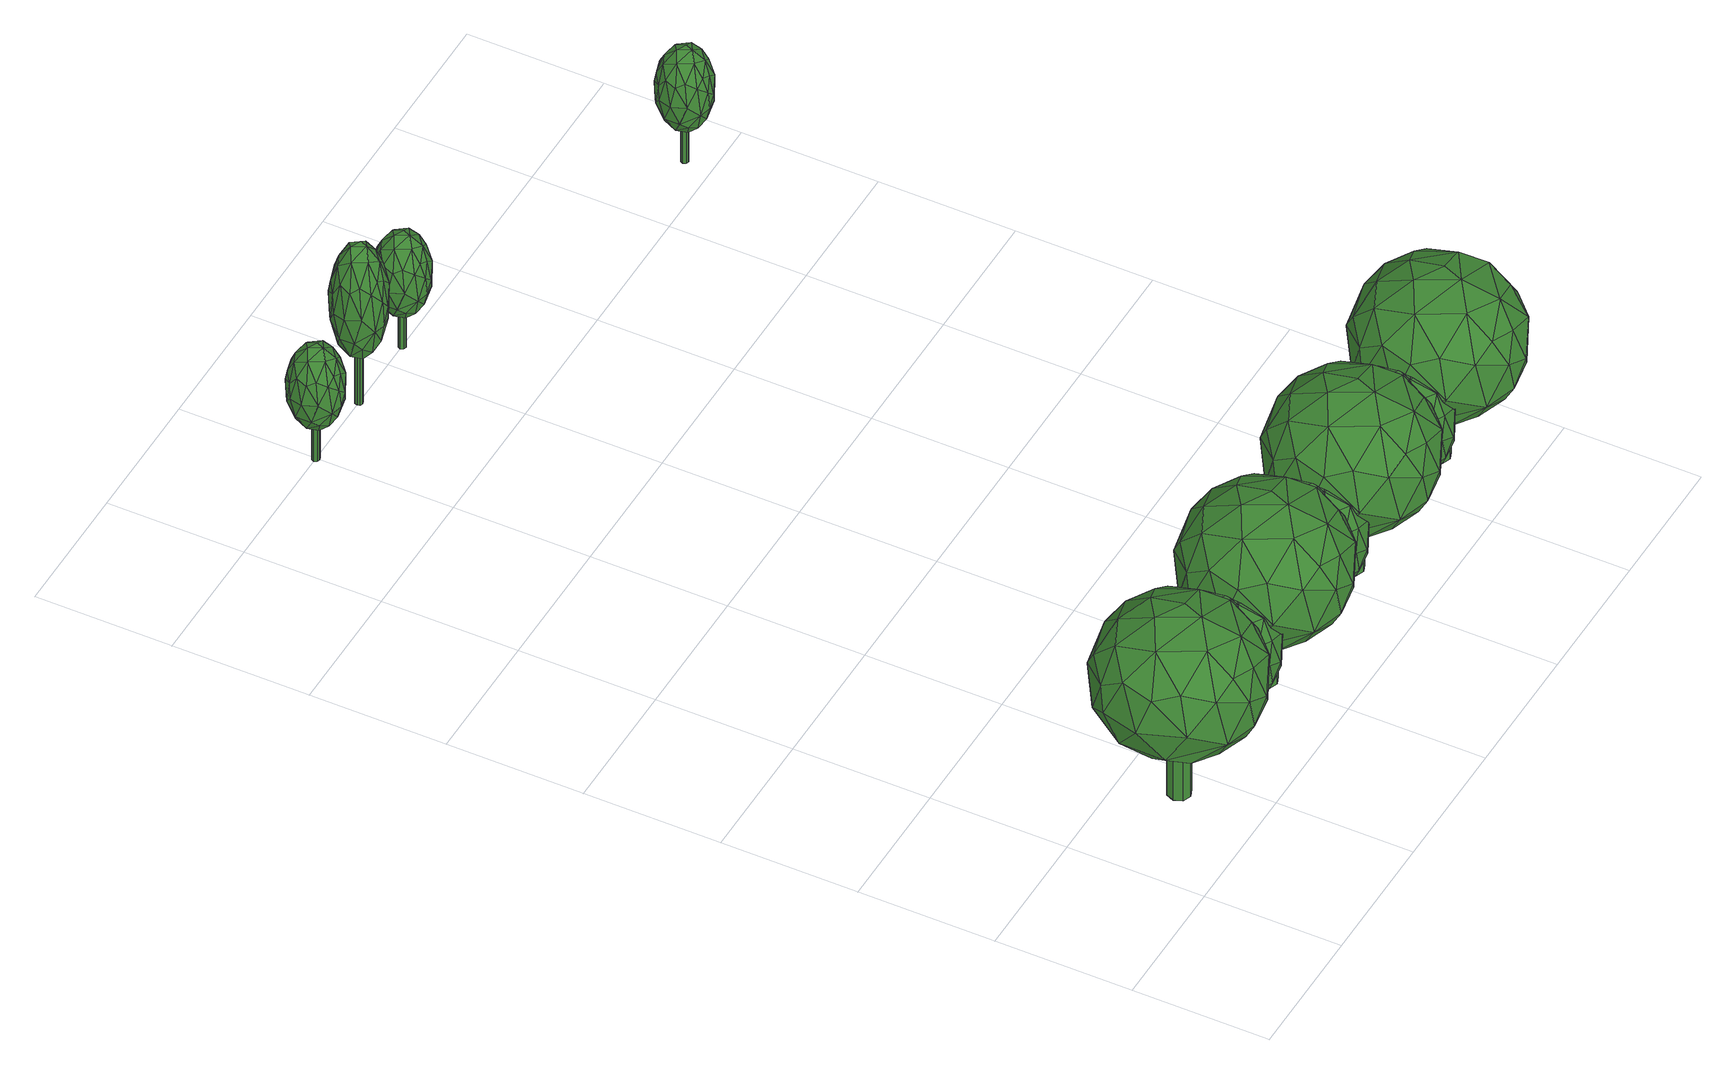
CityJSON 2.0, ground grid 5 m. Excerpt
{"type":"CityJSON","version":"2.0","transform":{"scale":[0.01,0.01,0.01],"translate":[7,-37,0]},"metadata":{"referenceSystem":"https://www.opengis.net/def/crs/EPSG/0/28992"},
"CityObjects":{
"tree1":{"type":"SolitaryVegetationObject","attributes":{"name":"Alderaan Tree 26","species":"Platanus orientalis","height":8,"crownDiameter":6},"geometry":[{"type":"MultiSurface","lod":"3","boundaries":[[[0,1,2,3,4,5,6,7]],[[6,8,9,7]],[[5,10,8,6]],[[4,11,10,5]],[[3,12,11,4]],[[2,13,12,3]],[[1,14,13,2]],[[0,15,14,1]],[[7,9,15,0]],[[8,10,11,12,13,14,15,9]],[[16,17,18]],[[19,20,21]],[[22,23,24]],[[25,26,27]],[[16,28,17]],[[18,17,29]],[[30,16,18]],[[31,29,17]],[[32,17,28]],[[19,33,20]],[[21,20,23]],[[34,22,35]],[[36,30,37]],[[38,37,39]],[[40,36,38]],[[41,39,37]],[[42,37,30]],[[43,44,41]],[[45,46,26]],[[47,26,34]],[[48,45,47]],[[25,34,26]],[[27,26,46]],[[49,25,27]],[[50,43,51]],[[52,50,48]],[[53,51,43]],[[54,40,55]],[[56,55,49]],[[28,54,56]],[[57,55,40]],[[58,59,57]],[[60,61,43]],[[30,18,42]],[[62,29,63]],[[48,64,45]],[[54,28,16]],[[32,28,65]],[[27,65,49]],[[46,66,27]],[[67,33,19]],[[68,52,48]],[[34,35,68]],[[21,58,69]],[[38,69,40]],[[39,70,38]],[[59,58,22]],[[25,22,34]],[[53,71,51]],[[18,72,60]],[[45,64,73]],[[74,54,75]],[[44,76,77]],[[44,67,76]],[[78,59,79]],[[72,18,29]],[[30,80,16]],[[31,63,29]],[[66,73,31]],[[20,33,24]],[[70,77,19]],[[81,24,33]],[[36,80,30]],[[40,74,36]],[[41,77,39]],[[45,73,46]],[[68,47,34]],[[50,44,43]],[[48,50,71]],[[81,67,52]],[[71,64,48]],[[61,53,43]],[[72,62,53]],[[54,74,40]],[[65,56,49]],[[69,57,40]],[[60,72,61]],[[42,18,60]],[[64,62,63]],[[73,64,63]],[[75,54,16]],[[80,75,16]],[[76,67,19]],[[77,76,19]],[[35,81,52]],[[79,59,22]],[[25,79,22]],[[49,78,79]],[[32,31,17]],[[66,31,32]],[[70,19,21]],[[24,23,20]],[[35,22,24]],[[38,36,37]],[[42,41,37]],[[60,41,42]],[[47,45,26]],[[52,67,50]],[[53,62,71]],[[56,54,55]],[[57,78,55]],[[57,59,78]],[[27,66,65]],[[66,32,65]],[[68,35,52]],[[38,70,69]],[[70,21,69]],[[31,73,63]],[[66,46,73]],[[58,21,23]],[[70,39,77]],[[23,22,58]],[[81,35,24]],[[36,75,80]],[[36,74,75]],[[41,44,77]],[[60,43,41]],[[68,48,47]],[[25,49,79]],[[50,67,44]],[[71,50,51]],[[81,33,67]],[[71,62,64]],[[61,72,53]],[[72,29,62]],[[65,28,56]],[[55,78,49]],[[69,58,57]]]}]},
"tree2":{"type":"SolitaryVegetationObject","attributes":{"name":"Alderaan Tree 27","species":"Platanus occidentalis","height":6,"crownDiameter":4},"geometry":[{"type":"MultiSurface","lod":"3","boundaries":[[[82,83,84,85,86,87,88,89]],[[88,90,91,89]],[[87,92,90,88]],[[86,93,92,87]],[[85,94,93,86]],[[84,95,94,85]],[[83,96,95,84]],[[82,97,96,83]],[[89,91,97,82]],[[90,92,93,94,95,96,97,91]],[[98,99,100]],[[101,102,103]],[[104,105,106]],[[107,108,109]],[[98,110,99]],[[100,99,111]],[[112,98,100]],[[113,111,99]],[[114,99,110]],[[101,115,102]],[[103,102,105]],[[116,104,117]],[[118,112,119]],[[120,119,121]],[[122,118,120]],[[123,121,119]],[[124,119,112]],[[125,126,123]],[[127,128,108]],[[129,108,116]],[[130,127,129]],[[107,116,108]],[[109,108,128]],[[131,107,109]],[[132,125,133]],[[134,132,130]],[[135,133,125]],[[136,122,137]],[[138,137,131]],[[110,136,138]],[[139,137,122]],[[140,141,139]],[[142,143,125]],[[112,100,124]],[[144,111,145]],[[130,146,127]],[[136,110,98]],[[114,110,147]],[[109,147,131]],[[128,148,109]],[[149,115,101]],[[150,134,130]],[[116,117,150]],[[103,140,151]],[[120,151,122]],[[121,152,120]],[[141,140,104]],[[107,104,116]],[[135,153,133]],[[100,154,142]],[[127,146,155]],[[156,136,157]],[[126,158,159]],[[126,149,158]],[[160,141,161]],[[154,100,111]],[[112,162,98]],[[113,145,111]],[[148,155,113]],[[102,115,106]],[[152,159,101]],[[163,106,115]],[[118,162,112]],[[122,156,118]],[[123,159,121]],[[127,155,128]],[[150,129,116]],[[132,126,125]],[[130,132,153]],[[163,149,134]],[[153,146,130]],[[143,135,125]],[[154,144,135]],[[136,156,122]],[[147,138,131]],[[151,139,122]],[[142,154,143]],[[124,100,142]],[[146,144,145]],[[155,146,145]],[[157,136,98]],[[162,157,98]],[[158,149,101]],[[159,158,101]],[[117,163,134]],[[161,141,104]],[[107,161,104]],[[131,160,161]],[[114,113,99]],[[148,113,114]],[[152,101,103]],[[106,105,102]],[[117,104,106]],[[120,118,119]],[[124,123,119]],[[142,123,124]],[[129,127,108]],[[134,149,132]],[[135,144,153]],[[138,136,137]],[[139,160,137]],[[139,141,160]],[[109,148,147]],[[148,114,147]],[[150,117,134]],[[120,152,151]],[[152,103,151]],[[113,155,145]],[[148,128,155]],[[140,103,105]],[[152,121,159]],[[105,104,140]],[[163,117,106]],[[118,157,162]],[[118,156,157]],[[123,126,159]],[[142,125,123]],[[150,130,129]],[[107,131,161]],[[132,149,126]],[[153,132,133]],[[163,115,149]],[[153,144,146]],[[143,154,135]],[[154,111,144]],[[147,110,138]],[[137,160,131]],[[151,140,139]]]}]},
"tree3":{"type":"SolitaryVegetationObject","attributes":{"name":"Alderaan Tree 28","species":"Platanus orientalis","height":8,"crownDiameter":6},"geometry":[{"type":"MultiSurface","lod":"3","boundaries":[[[164,165,166,167,168,169,170,171]],[[170,172,173,171]],[[169,174,172,170]],[[168,175,174,169]],[[167,176,175,168]],[[166,177,176,167]],[[165,178,177,166]],[[164,179,178,165]],[[171,173,179,164]],[[172,174,175,176,177,178,179,173]],[[180,181,182]],[[183,184,185]],[[186,187,188]],[[189,190,191]],[[180,192,181]],[[182,181,193]],[[194,180,182]],[[195,193,181]],[[196,181,192]],[[183,197,184]],[[185,184,187]],[[198,186,199]],[[200,194,201]],[[202,201,203]],[[204,200,202]],[[205,203,201]],[[206,201,194]],[[207,208,205]],[[209,210,190]],[[211,190,198]],[[212,209,211]],[[189,198,190]],[[191,190,210]],[[213,189,191]],[[214,207,215]],[[216,214,212]],[[217,215,207]],[[218,204,219]],[[220,219,213]],[[192,218,220]],[[221,219,204]],[[222,223,221]],[[224,225,207]],[[194,182,206]],[[226,193,227]],[[212,228,209]],[[218,192,180]],[[196,192,229]],[[191,229,213]],[[210,230,191]],[[231,197,183]],[[232,216,212]],[[198,199,232]],[[185,222,233]],[[202,233,204]],[[203,234,202]],[[223,222,186]],[[189,186,198]],[[217,235,215]],[[182,236,224]],[[209,228,237]],[[238,218,239]],[[208,240,241]],[[208,231,240]],[[242,223,243]],[[236,182,193]],[[194,244,180]],[[195,227,193]],[[230,237,195]],[[184,197,188]],[[234,241,183]],[[245,188,197]],[[200,244,194]],[[204,238,200]],[[205,241,203]],[[209,237,210]],[[232,211,198]],[[214,208,207]],[[212,214,235]],[[245,231,216]],[[235,228,212]],[[225,217,207]],[[236,226,217]],[[218,238,204]],[[229,220,213]],[[233,221,204]],[[224,236,225]],[[206,182,224]],[[228,226,227]],[[237,228,227]],[[239,218,180]],[[244,239,180]],[[240,231,183]],[[241,240,183]],[[199,245,216]],[[243,223,186]],[[189,243,186]],[[213,242,243]],[[196,195,181]],[[230,195,196]],[[234,183,185]],[[188,187,184]],[[199,186,188]],[[202,200,201]],[[206,205,201]],[[224,205,206]],[[211,209,190]],[[216,231,214]],[[217,226,235]],[[220,218,219]],[[221,242,219]],[[221,223,242]],[[191,230,229]],[[230,196,229]],[[232,199,216]],[[202,234,233]],[[234,185,233]],[[195,237,227]],[[230,210,237]],[[222,185,187]],[[234,203,241]],[[187,186,222]],[[245,199,188]],[[200,239,244]],[[200,238,239]],[[205,208,241]],[[224,207,205]],[[232,212,211]],[[189,213,243]],[[214,231,208]],[[235,214,215]],[[245,197,231]],[[235,226,228]],[[225,236,217]],[[236,193,226]],[[229,192,220]],[[219,242,213]],[[233,222,221]]]}]},
"tree4":{"type":"SolitaryVegetationObject","attributes":{"name":"Alderaan Tree 29","species":"Platanus occidentalis","height":6,"crownDiameter":4},"geometry":[{"type":"MultiSurface","lod":"3","boundaries":[[[246,247,248,249,250,251,252,253]],[[252,254,255,253]],[[251,256,254,252]],[[250,257,256,251]],[[249,258,257,250]],[[248,259,258,249]],[[247,260,259,248]],[[246,261,260,247]],[[253,255,261,246]],[[254,256,257,258,259,260,261,255]],[[262,263,264]],[[265,266,267]],[[268,269,270]],[[271,272,273]],[[262,274,263]],[[264,263,275]],[[276,262,264]],[[277,275,263]],[[278,263,274]],[[265,279,266]],[[267,266,269]],[[280,268,281]],[[282,276,283]],[[284,283,285]],[[286,282,284]],[[287,285,283]],[[288,283,276]],[[289,290,287]],[[291,292,272]],[[293,272,280]],[[294,291,293]],[[271,280,272]],[[273,272,292]],[[295,271,273]],[[296,289,297]],[[298,296,294]],[[299,297,289]],[[300,286,301]],[[302,301,295]],[[274,300,302]],[[303,301,286]],[[304,305,303]],[[306,307,289]],[[276,264,288]],[[308,275,309]],[[294,310,291]],[[300,274,262]],[[278,274,311]],[[273,311,295]],[[292,312,273]],[[313,279,265]],[[314,298,294]],[[280,281,314]],[[267,304,315]],[[284,315,286]],[[285,316,284]],[[305,304,268]],[[271,268,280]],[[299,317,297]],[[264,318,306]],[[291,310,319]],[[320,300,321]],[[290,322,323]],[[290,313,322]],[[324,305,325]],[[318,264,275]],[[276,326,262]],[[277,309,275]],[[312,319,277]],[[266,279,270]],[[316,323,265]],[[327,270,279]],[[282,326,276]],[[286,320,282]],[[287,323,285]],[[291,319,292]],[[314,293,280]],[[296,290,289]],[[294,296,317]],[[327,313,298]],[[317,310,294]],[[307,299,289]],[[318,308,299]],[[300,320,286]],[[311,302,295]],[[315,303,286]],[[306,318,307]],[[288,264,306]],[[310,308,309]],[[319,310,309]],[[321,300,262]],[[326,321,262]],[[322,313,265]],[[323,322,265]],[[281,327,298]],[[325,305,268]],[[271,325,268]],[[295,324,325]],[[278,277,263]],[[312,277,278]],[[316,265,267]],[[270,269,266]],[[281,268,270]],[[284,282,283]],[[288,287,283]],[[306,287,288]],[[293,291,272]],[[298,313,296]],[[299,308,317]],[[302,300,301]],[[303,324,301]],[[303,305,324]],[[273,312,311]],[[312,278,311]],[[314,281,298]],[[284,316,315]],[[316,267,315]],[[277,319,309]],[[312,292,319]],[[304,267,269]],[[316,285,323]],[[269,268,304]],[[327,281,270]],[[282,321,326]],[[282,320,321]],[[287,290,323]],[[306,289,287]],[[314,294,293]],[[271,295,325]],[[296,313,290]],[[317,296,297]],[[327,279,313]],[[317,308,310]],[[307,318,299]],[[318,275,308]],[[311,274,302]],[[301,324,295]],[[315,304,303]]]}]},
"tree5":{"type":"SolitaryVegetationObject","attributes":{"name":"Alderaan Tree 06","species":"Acer palmatum","height":5,"crownDiameter":2},"geometry":[{"type":"MultiSurface","lod":"3","boundaries":[[[328,329,330,331,332,333,334,335]],[[334,336,337,335]],[[333,338,336,334]],[[332,339,338,333]],[[331,340,339,332]],[[330,341,340,331]],[[329,342,341,330]],[[328,343,342,329]],[[335,337,343,328]],[[336,338,339,340,341,342,343,337]],[[344,345,346]],[[347,348,349]],[[350,351,352]],[[353,354,355]],[[344,356,345]],[[346,345,357]],[[358,344,346]],[[359,357,345]],[[360,345,356]],[[347,361,348]],[[349,348,351]],[[362,350,363]],[[364,358,365]],[[366,365,367]],[[368,364,366]],[[369,367,365]],[[370,365,358]],[[371,372,369]],[[373,374,354]],[[375,354,362]],[[376,373,375]],[[353,362,354]],[[355,354,374]],[[377,353,355]],[[378,371,379]],[[380,378,376]],[[381,379,371]],[[382,368,383]],[[384,383,377]],[[356,382,384]],[[385,383,368]],[[386,387,385]],[[388,389,371]],[[358,346,370]],[[390,357,391]],[[376,392,373]],[[382,356,344]],[[360,356,393]],[[355,393,377]],[[374,394,355]],[[395,361,347]],[[396,380,376]],[[362,363,396]],[[349,386,397]],[[366,397,368]],[[367,398,366]],[[387,386,350]],[[353,350,362]],[[381,399,379]],[[346,400,388]],[[373,392,401]],[[402,382,403]],[[372,404,405]],[[372,395,404]],[[406,387,407]],[[400,346,357]],[[358,408,344]],[[359,391,357]],[[394,401,359]],[[348,361,352]],[[398,405,347]],[[409,352,361]],[[364,408,358]],[[368,402,364]],[[369,405,367]],[[373,401,374]],[[396,375,362]],[[378,372,371]],[[376,378,399]],[[409,395,380]],[[399,392,376]],[[389,381,371]],[[400,390,381]],[[382,402,368]],[[393,384,377]],[[397,385,368]],[[388,400,389]],[[370,346,388]],[[392,390,391]],[[401,392,391]],[[403,382,344]],[[408,403,344]],[[404,395,347]],[[405,404,347]],[[363,409,380]],[[407,387,350]],[[353,407,350]],[[377,406,407]],[[360,359,345]],[[394,359,360]],[[398,347,349]],[[352,351,348]],[[363,350,352]],[[366,364,365]],[[370,369,365]],[[388,369,370]],[[375,373,354]],[[380,395,378]],[[381,390,399]],[[384,382,383]],[[385,406,383]],[[385,387,406]],[[355,394,393]],[[394,360,393]],[[396,363,380]],[[366,398,397]],[[398,349,397]],[[359,401,391]],[[394,374,401]],[[386,349,351]],[[398,367,405]],[[351,350,386]],[[409,363,352]],[[364,403,408]],[[364,402,403]],[[369,372,405]],[[388,371,369]],[[396,376,375]],[[353,377,407]],[[378,395,372]],[[399,378,379]],[[409,361,395]],[[399,390,392]],[[389,400,381]],[[400,357,390]],[[393,356,384]],[[383,406,377]],[[397,386,385]]]}]},
"tree6":{"type":"SolitaryVegetationObject","attributes":{"name":"Alderaan Tree 30","species":"Platanus orientalis","height":8,"crownDiameter":6},"geometry":[{"type":"MultiSurface","lod":"3","boundaries":[[[410,411,412,413,414,415,416,417]],[[416,418,419,417]],[[415,420,418,416]],[[414,421,420,415]],[[413,422,421,414]],[[412,423,422,413]],[[411,424,423,412]],[[410,425,424,411]],[[417,419,425,410]],[[418,420,421,422,423,424,425,419]],[[426,427,428]],[[429,430,431]],[[432,433,434]],[[435,436,437]],[[426,438,427]],[[428,427,439]],[[440,426,428]],[[441,439,427]],[[442,427,438]],[[429,443,430]],[[431,430,433]],[[444,432,445]],[[446,440,447]],[[448,447,449]],[[450,446,448]],[[451,449,447]],[[452,447,440]],[[453,454,451]],[[455,456,436]],[[457,436,444]],[[458,455,457]],[[435,444,436]],[[437,436,456]],[[459,435,437]],[[460,453,461]],[[462,460,458]],[[463,461,453]],[[464,450,465]],[[466,465,459]],[[438,464,466]],[[467,465,450]],[[468,469,467]],[[470,471,453]],[[440,428,452]],[[472,439,473]],[[458,474,455]],[[464,438,426]],[[442,438,475]],[[437,475,459]],[[456,476,437]],[[477,443,429]],[[478,462,458]],[[444,445,478]],[[431,468,479]],[[448,479,450]],[[449,480,448]],[[469,468,432]],[[435,432,444]],[[463,481,461]],[[428,482,470]],[[455,474,483]],[[484,464,485]],[[454,486,487]],[[454,477,486]],[[488,469,489]],[[482,428,439]],[[440,490,426]],[[441,473,439]],[[476,483,441]],[[430,443,434]],[[480,487,429]],[[491,434,443]],[[446,490,440]],[[450,484,446]],[[451,487,449]],[[455,483,456]],[[478,457,444]],[[460,454,453]],[[458,460,481]],[[491,477,462]],[[481,474,458]],[[471,463,453]],[[482,472,463]],[[464,484,450]],[[475,466,459]],[[479,467,450]],[[470,482,471]],[[452,428,470]],[[474,472,473]],[[483,474,473]],[[485,464,426]],[[490,485,426]],[[486,477,429]],[[487,486,429]],[[445,491,462]],[[489,469,432]],[[435,489,432]],[[459,488,489]],[[442,441,427]],[[476,441,442]],[[480,429,431]],[[434,433,430]],[[445,432,434]],[[448,446,447]],[[452,451,447]],[[470,451,452]],[[457,455,436]],[[462,477,460]],[[463,472,481]],[[466,464,465]],[[467,488,465]],[[467,469,488]],[[437,476,475]],[[476,442,475]],[[478,445,462]],[[448,480,479]],[[480,431,479]],[[441,483,473]],[[476,456,483]],[[468,431,433]],[[480,449,487]],[[433,432,468]],[[491,445,434]],[[446,485,490]],[[446,484,485]],[[451,454,487]],[[470,453,451]],[[478,458,457]],[[435,459,489]],[[460,477,454]],[[481,460,461]],[[491,443,477]],[[481,472,474]],[[471,482,463]],[[482,439,472]],[[475,438,466]],[[465,488,459]],[[479,468,467]]]}]},
"tree7":{"type":"SolitaryVegetationObject","attributes":{"name":"Alderaan Tree 07","species":"Acer palmatum","height":7,"crownDiameter":2},"geometry":[{"type":"MultiSurface","lod":"3","boundaries":[[[492,493,494,495,496,497,498,499]],[[498,500,501,499]],[[497,502,500,498]],[[496,503,502,497]],[[495,504,503,496]],[[494,505,504,495]],[[493,506,505,494]],[[492,507,506,493]],[[499,501,507,492]],[[500,502,503,504,505,506,507,501]],[[508,509,510]],[[511,512,513]],[[514,515,516]],[[517,518,519]],[[508,520,509]],[[510,509,521]],[[522,508,510]],[[523,521,509]],[[524,509,520]],[[511,525,512]],[[513,512,515]],[[526,514,527]],[[528,522,529]],[[530,529,531]],[[532,528,530]],[[533,531,529]],[[534,529,522]],[[535,536,533]],[[537,538,518]],[[539,518,526]],[[540,537,539]],[[517,526,518]],[[519,518,538]],[[541,517,519]],[[542,535,543]],[[544,542,540]],[[545,543,535]],[[546,532,547]],[[548,547,541]],[[520,546,548]],[[549,547,532]],[[550,551,549]],[[552,553,535]],[[522,510,534]],[[554,521,555]],[[540,556,537]],[[546,520,508]],[[524,520,557]],[[519,557,541]],[[538,558,519]],[[559,525,511]],[[560,544,540]],[[526,527,560]],[[513,550,561]],[[530,561,532]],[[531,562,530]],[[551,550,514]],[[517,514,526]],[[545,563,543]],[[510,564,552]],[[537,556,565]],[[566,546,567]],[[536,568,569]],[[536,559,568]],[[570,551,571]],[[564,510,521]],[[522,572,508]],[[523,555,521]],[[558,565,523]],[[512,525,516]],[[562,569,511]],[[573,516,525]],[[528,572,522]],[[532,566,528]],[[533,569,531]],[[537,565,538]],[[560,539,526]],[[542,536,535]],[[540,542,563]],[[573,559,544]],[[563,556,540]],[[553,545,535]],[[564,554,545]],[[546,566,532]],[[557,548,541]],[[561,549,532]],[[552,564,553]],[[534,510,552]],[[556,554,555]],[[565,556,555]],[[567,546,508]],[[572,567,508]],[[568,559,511]],[[569,568,511]],[[527,573,544]],[[571,551,514]],[[517,571,514]],[[541,570,571]],[[524,523,509]],[[558,523,524]],[[562,511,513]],[[516,515,512]],[[527,514,516]],[[530,528,529]],[[534,533,529]],[[552,533,534]],[[539,537,518]],[[544,559,542]],[[545,554,563]],[[548,546,547]],[[549,570,547]],[[549,551,570]],[[519,558,557]],[[558,524,557]],[[560,527,544]],[[530,562,561]],[[562,513,561]],[[523,565,555]],[[558,538,565]],[[550,513,515]],[[562,531,569]],[[515,514,550]],[[573,527,516]],[[528,567,572]],[[528,566,567]],[[533,536,569]],[[552,535,533]],[[560,540,539]],[[517,541,571]],[[542,559,536]],[[563,542,543]],[[573,525,559]],[[563,554,556]],[[553,564,545]],[[564,521,554]],[[557,520,548]],[[547,570,541]],[[561,550,549]]]}]},
"tree8":{"type":"SolitaryVegetationObject","attributes":{"name":"Alderaan Tree 31","species":"Platanus occidentalis","height":6,"crownDiameter":4},"geometry":[{"type":"MultiSurface","lod":"3","boundaries":[[[574,575,576,577,578,579,580,581]],[[580,582,583,581]],[[579,584,582,580]],[[578,585,584,579]],[[577,586,585,578]],[[576,587,586,577]],[[575,588,587,576]],[[574,589,588,575]],[[581,583,589,574]],[[582,584,585,586,587,588,589,583]],[[590,591,592]],[[593,594,595]],[[596,597,598]],[[599,600,601]],[[590,602,591]],[[592,591,603]],[[604,590,592]],[[605,603,591]],[[606,591,602]],[[593,607,594]],[[595,594,597]],[[608,596,609]],[[610,604,611]],[[612,611,613]],[[614,610,612]],[[615,613,611]],[[616,611,604]],[[617,618,615]],[[619,620,600]],[[621,600,608]],[[622,619,621]],[[599,608,600]],[[601,600,620]],[[623,599,601]],[[624,617,625]],[[626,624,622]],[[627,625,617]],[[628,614,629]],[[630,629,623]],[[602,628,630]],[[631,629,614]],[[632,633,631]],[[634,635,617]],[[604,592,616]],[[636,603,637]],[[622,638,619]],[[628,602,590]],[[606,602,639]],[[601,639,623]],[[620,640,601]],[[641,607,593]],[[642,626,622]],[[608,609,642]],[[595,632,643]],[[612,643,614]],[[613,644,612]],[[633,632,596]],[[599,596,608]],[[627,645,625]],[[592,646,634]],[[619,638,647]],[[648,628,649]],[[618,650,651]],[[618,641,650]],[[652,633,653]],[[646,592,603]],[[604,654,590]],[[605,637,603]],[[640,647,605]],[[594,607,598]],[[644,651,593]],[[655,598,607]],[[610,654,604]],[[614,648,610]],[[615,651,613]],[[619,647,620]],[[642,621,608]],[[624,618,617]],[[622,624,645]],[[655,641,626]],[[645,638,622]],[[635,627,617]],[[646,636,627]],[[628,648,614]],[[639,630,623]],[[643,631,614]],[[634,646,635]],[[616,592,634]],[[638,636,637]],[[647,638,637]],[[649,628,590]],[[654,649,590]],[[650,641,593]],[[651,650,593]],[[609,655,626]],[[653,633,596]],[[599,653,596]],[[623,652,653]],[[606,605,591]],[[640,605,606]],[[644,593,595]],[[598,597,594]],[[609,596,598]],[[612,610,611]],[[616,615,611]],[[634,615,616]],[[621,619,600]],[[626,641,624]],[[627,636,645]],[[630,628,629]],[[631,652,629]],[[631,633,652]],[[601,640,639]],[[640,606,639]],[[642,609,626]],[[612,644,643]],[[644,595,643]],[[605,647,637]],[[640,620,647]],[[632,595,597]],[[644,613,651]],[[597,596,632]],[[655,609,598]],[[610,649,654]],[[610,648,649]],[[615,618,651]],[[634,617,615]],[[642,622,621]],[[599,623,653]],[[624,641,618]],[[645,624,625]],[[655,607,641]],[[645,636,638]],[[635,646,627]],[[646,603,636]],[[639,602,630]],[[629,652,623]],[[643,632,631]]]}]},
"tree9":{"type":"SolitaryVegetationObject","attributes":{"name":"Alderaan Tree 08","species":"Acer negundo","height":5,"crownDiameter":2},"geometry":[{"type":"MultiSurface","lod":"3","boundaries":[[[656,657,658,659,660,661,662,663]],[[662,664,665,663]],[[661,666,664,662]],[[660,667,666,661]],[[659,668,667,660]],[[658,669,668,659]],[[657,670,669,658]],[[656,671,670,657]],[[663,665,671,656]],[[664,666,667,668,669,670,671,665]],[[672,673,674]],[[675,676,677]],[[678,679,680]],[[681,682,683]],[[672,684,673]],[[674,673,685]],[[686,672,674]],[[687,685,673]],[[688,673,684]],[[675,689,676]],[[677,676,679]],[[690,678,691]],[[692,686,693]],[[694,693,695]],[[696,692,694]],[[697,695,693]],[[698,693,686]],[[699,700,697]],[[701,702,682]],[[703,682,690]],[[704,701,703]],[[681,690,682]],[[683,682,702]],[[705,681,683]],[[706,699,707]],[[708,706,704]],[[709,707,699]],[[710,696,711]],[[712,711,705]],[[684,710,712]],[[713,711,696]],[[714,715,713]],[[716,717,699]],[[686,674,698]],[[718,685,719]],[[704,720,701]],[[710,684,672]],[[688,684,721]],[[683,721,705]],[[702,722,683]],[[723,689,675]],[[724,708,704]],[[690,691,724]],[[677,714,725]],[[694,725,696]],[[695,726,694]],[[715,714,678]],[[681,678,690]],[[709,727,707]],[[674,728,716]],[[701,720,729]],[[730,710,731]],[[700,732,733]],[[700,723,732]],[[734,715,735]],[[728,674,685]],[[686,736,672]],[[687,719,685]],[[722,729,687]],[[676,689,680]],[[726,733,675]],[[737,680,689]],[[692,736,686]],[[696,730,692]],[[697,733,695]],[[701,729,702]],[[724,703,690]],[[706,700,699]],[[704,706,727]],[[737,723,708]],[[727,720,704]],[[717,709,699]],[[728,718,709]],[[710,730,696]],[[721,712,705]],[[725,713,696]],[[716,728,717]],[[698,674,716]],[[720,718,719]],[[729,720,719]],[[731,710,672]],[[736,731,672]],[[732,723,675]],[[733,732,675]],[[691,737,708]],[[735,715,678]],[[681,735,678]],[[705,734,735]],[[688,687,673]],[[722,687,688]],[[726,675,677]],[[680,679,676]],[[691,678,680]],[[694,692,693]],[[698,697,693]],[[716,697,698]],[[703,701,682]],[[708,723,706]],[[709,718,727]],[[712,710,711]],[[713,734,711]],[[713,715,734]],[[683,722,721]],[[722,688,721]],[[724,691,708]],[[694,726,725]],[[726,677,725]],[[687,729,719]],[[722,702,729]],[[714,677,679]],[[726,695,733]],[[679,678,714]],[[737,691,680]],[[692,731,736]],[[692,730,731]],[[697,700,733]],[[716,699,697]],[[724,704,703]],[[681,705,735]],[[706,723,700]],[[727,706,707]],[[737,689,723]],[[727,718,720]],[[717,728,709]],[[728,685,718]],[[721,684,712]],[[711,734,705]],[[725,714,713]]]}]},
"tree10":{"type":"SolitaryVegetationObject","attributes":{"name":"Alderaan Tree 32","species":"Platanus orientalis","height":8,"crownDiameter":6},"geometry":[{"type":"MultiSurface","lod":"3","boundaries":[[[738,739,740,741,742,743,744,745]],[[744,746,747,745]],[[743,748,746,744]],[[742,749,748,743]],[[741,750,749,742]],[[740,751,750,741]],[[739,752,751,740]],[[738,753,752,739]],[[745,747,753,738]],[[746,748,749,750,751,752,753,747]],[[754,755,756]],[[757,758,759]],[[760,761,762]],[[763,764,765]],[[754,766,755]],[[756,755,767]],[[768,754,756]],[[769,767,755]],[[770,755,766]],[[757,771,758]],[[759,758,761]],[[772,760,773]],[[774,768,775]],[[776,775,777]],[[778,774,776]],[[779,777,775]],[[780,775,768]],[[781,782,779]],[[783,784,764]],[[785,764,772]],[[786,783,785]],[[763,772,764]],[[765,764,784]],[[787,763,765]],[[788,781,789]],[[790,788,786]],[[791,789,781]],[[792,778,793]],[[794,793,787]],[[766,792,794]],[[795,793,778]],[[796,797,795]],[[798,799,781]],[[768,756,780]],[[800,767,801]],[[786,802,783]],[[792,766,754]],[[770,766,803]],[[765,803,787]],[[784,804,765]],[[805,771,757]],[[806,790,786]],[[772,773,806]],[[759,796,807]],[[776,807,778]],[[777,808,776]],[[797,796,760]],[[763,760,772]],[[791,809,789]],[[756,810,798]],[[783,802,811]],[[812,792,813]],[[782,814,815]],[[782,805,814]],[[816,797,817]],[[810,756,767]],[[768,818,754]],[[769,801,767]],[[804,811,769]],[[758,771,762]],[[808,815,757]],[[819,762,771]],[[774,818,768]],[[778,812,774]],[[779,815,777]],[[783,811,784]],[[806,785,772]],[[788,782,781]],[[786,788,809]],[[819,805,790]],[[809,802,786]],[[799,791,781]],[[810,800,791]],[[792,812,778]],[[803,794,787]],[[807,795,778]],[[798,810,799]],[[780,756,798]],[[802,800,801]],[[811,802,801]],[[813,792,754]],[[818,813,754]],[[814,805,757]],[[815,814,757]],[[773,819,790]],[[817,797,760]],[[763,817,760]],[[787,816,817]],[[770,769,755]],[[804,769,770]],[[808,757,759]],[[762,761,758]],[[773,760,762]],[[776,774,775]],[[780,779,775]],[[798,779,780]],[[785,783,764]],[[790,805,788]],[[791,800,809]],[[794,792,793]],[[795,816,793]],[[795,797,816]],[[765,804,803]],[[804,770,803]],[[806,773,790]],[[776,808,807]],[[808,759,807]],[[769,811,801]],[[804,784,811]],[[796,759,761]],[[808,777,815]],[[761,760,796]],[[819,773,762]],[[774,813,818]],[[774,812,813]],[[779,782,815]],[[798,781,779]],[[806,786,785]],[[763,787,817]],[[788,805,782]],[[809,788,789]],[[819,771,805]],[[809,800,802]],[[799,810,791]],[[810,767,800]],[[803,766,794]],[[793,816,787]],[[807,796,795]]]}]},
"tree11":{"type":"SolitaryVegetationObject","attributes":{"name":"Alderaan Tree 16","species":"Abies nordmanniana","height":5,"crownDiameter":2},"geometry":[{"type":"MultiSurface","lod":"3","boundaries":[[[820,821,822,823,824,825,826,827]],[[826,828,829,827]],[[825,830,828,826]],[[824,831,830,825]],[[823,832,831,824]],[[822,833,832,823]],[[821,834,833,822]],[[820,835,834,821]],[[827,829,835,820]],[[828,830,831,832,833,834,835,829]],[[836,837,838]],[[839,840,841]],[[842,843,844]],[[845,846,847]],[[836,848,837]],[[838,837,849]],[[850,836,838]],[[851,849,837]],[[852,837,848]],[[839,853,840]],[[841,840,843]],[[854,842,855]],[[856,850,857]],[[858,857,859]],[[860,856,858]],[[861,859,857]],[[862,857,850]],[[863,864,861]],[[865,866,846]],[[867,846,854]],[[868,865,867]],[[845,854,846]],[[847,846,866]],[[869,845,847]],[[870,863,871]],[[872,870,868]],[[873,871,863]],[[874,860,875]],[[876,875,869]],[[848,874,876]],[[877,875,860]],[[878,879,877]],[[880,881,863]],[[850,838,862]],[[882,849,883]],[[868,884,865]],[[874,848,836]],[[852,848,885]],[[847,885,869]],[[866,886,847]],[[887,853,839]],[[888,872,868]],[[854,855,888]],[[841,878,889]],[[858,889,860]],[[859,890,858]],[[879,878,842]],[[845,842,854]],[[873,891,871]],[[838,892,880]],[[865,884,893]],[[894,874,895]],[[864,896,897]],[[864,887,896]],[[898,879,899]],[[892,838,849]],[[850,900,836]],[[851,883,849]],[[886,893,851]],[[840,853,844]],[[890,897,839]],[[901,844,853]],[[856,900,850]],[[860,894,856]],[[861,897,859]],[[865,893,866]],[[888,867,854]],[[870,864,863]],[[868,870,891]],[[901,887,872]],[[891,884,868]],[[881,873,863]],[[892,882,873]],[[874,894,860]],[[885,876,869]],[[889,877,860]],[[880,892,881]],[[862,838,880]],[[884,882,883]],[[893,884,883]],[[895,874,836]],[[900,895,836]],[[896,887,839]],[[897,896,839]],[[855,901,872]],[[899,879,842]],[[845,899,842]],[[869,898,899]],[[852,851,837]],[[886,851,852]],[[890,839,841]],[[844,843,840]],[[855,842,844]],[[858,856,857]],[[862,861,857]],[[880,861,862]],[[867,865,846]],[[872,887,870]],[[873,882,891]],[[876,874,875]],[[877,898,875]],[[877,879,898]],[[847,886,885]],[[886,852,885]],[[888,855,872]],[[858,890,889]],[[890,841,889]],[[851,893,883]],[[886,866,893]],[[878,841,843]],[[890,859,897]],[[843,842,878]],[[901,855,844]],[[856,895,900]],[[856,894,895]],[[861,864,897]],[[880,863,861]],[[888,868,867]],[[845,869,899]],[[870,887,864]],[[891,870,871]],[[901,853,887]],[[891,882,884]],[[881,892,873]],[[892,849,882]],[[885,848,876]],[[875,898,869]],[[889,878,877]]]}]}
},
"vertices":[
[430,270,0],[400,258,0],[370,270,0],[358,300,0],[370,330,0],[400,342,0],[430,330,0],[442,300,0],[430,330,240],[442,300,240],[400,342,240],[370,330,240],[358,300,240],[370,270,240],[400,258,240],[430,270,240],[545,552,440],[412,603,522],[547,553,590],[545,48,600],[442,3,521],[513,38,432],[255,48,440],[370,9,446],[339,11,573],[145,218,389],[100,302,509],[149,388,386],[400,556,368],[386,564,653],[656,456,528],[276,571,556],[287,562,432],[414,36,653],[146,139,520],[232,78,631],[669,338,402],[700,298,531],[651,212,386],[662,160,507],[555,291,276],[668,277,647],[652,415,623],[555,309,764],[592,216,727],[149,374,660],[138,440,507],[131,262,638],[235,300,758],[230,310,286],[413,225,797],[442,300,800],[316,154,758],[438,425,776],[473,448,281],[395,300,234],[362,425,264],[438,175,264],[400,59,350],[330,118,306],[595,445,688],[515,449,742],[344,496,728],[252,534,630],[238,449,716],[266,455,310],[202,513,447],[456,104,728],[174,177,666],[534,145,310],[598,87,447],[345,361,793],[482,539,674],[163,463,598],[562,382,294],[595,445,352],[572,127,683],[637,137,598],[295,206,268],[205,155,352],[637,463,442],[318,61,674],
[720,280,0],[700,272,0],[680,280,0],[672,300,0],[680,320,0],[700,328,0],[720,320,0],[728,300,0],[720,320,180],[728,300,180],[700,328,180],[680,320,180],[672,300,180],[680,280,180],[700,272,180],[720,280,180],[797,468,330],[708,502,391],[798,468,442],[797,132,450],[728,102,391],[775,125,324],[603,132,330],[680,106,335],[659,107,429],[530,245,292],[500,301,381],[533,359,289],[700,470,276],[691,476,490],[871,404,396],[617,480,417],[625,475,324],[709,124,490],[531,193,390],[588,152,473],[879,325,301],[900,299,399],[867,241,289],[875,206,380],[803,294,207],[879,284,485],[868,377,467],[803,306,573],[828,244,545],[533,349,495],[525,394,380],[521,275,479],[590,300,568],[587,306,215],[709,250,597],[728,300,600],[644,203,568],[725,383,582],[749,399,211],[697,300,176],[675,383,198],[725,217,198],[700,140,262],[653,179,229],[830,397,516],[777,399,556],[663,431,546],[601,456,472],[592,399,537],[611,403,233],[568,442,336],[737,169,546],[549,218,499],[789,197,233],[832,158,336],[663,341,595],[754,459,506],[542,409,448],[808,355,221],[830,397,264],[814,185,513],[858,191,448],[630,237,201],[570,203,264],[858,409,332],[646,141,506],
[1030,270,0],[1000,258,0],[970,270,0],[958,300,0],[970,330,0],[1000,342,0],[1030,330,0],[1042,300,0],[1030,330,240],[1042,300,240],[1000,342,240],[970,330,240],[958,300,240],[970,270,240],[1000,258,240],[1030,270,240],[1145,552,440],[1012,603,522],[1147,553,590],[1145,48,600],[1042,3,521],[1113,38,432],[855,48,440],[970,9,446],[939,11,573],[745,218,389],[700,302,509],[749,388,386],[1000,556,368],[986,564,653],[1256,456,528],[876,571,556],[887,562,432],[1014,36,653],[746,139,520],[832,78,631],[1269,338,402],[1300,298,531],[1251,212,386],[1262,160,507],[1155,291,276],[1268,277,647],[1252,415,623],[1155,309,764],[1192,216,727],[749,374,660],[738,440,507],[731,262,638],[835,300,758],[830,310,286],[1013,225,797],[1042,300,800],[916,154,758],[1038,425,776],[1073,448,281],[995,300,234],[962,425,264],[1038,175,264],[1000,59,350],[930,118,306],[1195,445,688],[1115,449,742],[944,496,728],[852,534,630],[838,449,716],[866,455,310],[802,513,447],[1056,104,728],[774,177,666],[1134,145,310],[1198,87,447],[945,361,793],[1082,539,674],[763,463,598],[1162,382,294],[1195,445,352],[1172,127,683],[1237,137,598],[895,206,268],[805,155,352],[1237,463,442],[918,61,674],
[1320,280,0],[1300,272,0],[1280,280,0],[1272,300,0],[1280,320,0],[1300,328,0],[1320,320,0],[1328,300,0],[1320,320,180],[1328,300,180],[1300,328,180],[1280,320,180],[1272,300,180],[1280,280,180],[1300,272,180],[1320,280,180],[1397,468,330],[1308,502,391],[1398,468,442],[1397,132,450],[1328,102,391],[1375,125,324],[1203,132,330],[1280,106,335],[1259,107,429],[1130,245,292],[1100,301,381],[1133,359,289],[1300,470,276],[1291,476,490],[1471,404,396],[1217,480,417],[1225,475,324],[1309,124,490],[1131,193,390],[1188,152,473],[1479,325,301],[1500,299,399],[1467,241,289],[1475,206,380],[1403,294,207],[1479,284,485],[1468,377,467],[1403,306,573],[1428,244,545],[1133,349,495],[1125,394,380],[1121,275,479],[1190,300,568],[1187,306,215],[1309,250,597],[1328,300,600],[1244,203,568],[1325,383,582],[1349,399,211],[1297,300,176],[1275,383,198],[1325,217,198],[1300,140,262],[1253,179,229],[1430,397,516],[1377,399,556],[1263,431,546],[1201,456,472],[1192,399,537],[1211,403,233],[1168,442,336],[1337,169,546],[1149,218,499],[1389,197,233],[1432,158,336],[1263,341,595],[1354,459,506],[1142,409,448],[1408,355,221],[1430,397,264],[1414,185,513],[1458,191,448],[1230,237,201],[1170,203,264],[1458,409,332],[1246,141,506],
[510,3490,0],[500,3486,0],[490,3490,0],[486,3500,0],[490,3510,0],[500,3514,0],[510,3510,0],[514,3500,0],[510,3510,150],[514,3500,150],[500,3514,150],[490,3510,150],[486,3500,150],[490,3490,150],[500,3486,150],[510,3490,150],[548,3584,275],[504,3601,326],[549,3584,369],[548,3416,375],[514,3401,325],[538,3413,270],[452,3416,275],[490,3403,279],[480,3404,358],[415,3473,243],[400,3501,318],[416,3529,241],[500,3585,230],[495,3588,408],[585,3552,330],[459,3590,348],[462,3587,270],[505,3412,408],[415,3446,325],[444,3426,394],[590,3513,251],[600,3499,332],[584,3471,241],[587,3453,317],[552,3497,172],[589,3492,404],[584,3538,389],[552,3503,478],[564,3472,454],[416,3525,413],[413,3547,317],[410,3487,399],[445,3500,474],[443,3503,179],[504,3475,498],[514,3500,500],[472,3451,474],[513,3542,485],[524,3549,176],[498,3500,146],[487,3542,165],[513,3458,165],[500,3420,219],[477,3439,191],[565,3548,430],[538,3550,463],[481,3565,455],[451,3578,394],[446,3550,448],[455,3552,194],[434,3571,280],[519,3435,455],[425,3459,416],[545,3448,194],[566,3429,280],[482,3520,496],[527,3580,421],[421,3554,374],[554,3527,184],[565,3548,220],[557,3442,427],[579,3446,374],[465,3469,168],[435,3452,220],[579,3554,276],[473,3420,421],
[1630,270,0],[1600,258,0],[1570,270,0],[1558,300,0],[1570,330,0],[1600,342,0],[1630,330,0],[1642,300,0],[1630,330,240],[1642,300,240],[1600,342,240],[1570,330,240],[1558,300,240],[1570,270,240],[1600,258,240],[1630,270,240],[1745,552,440],[1612,603,522],[1747,553,590],[1745,48,600],[1642,3,521],[1713,38,432],[1455,48,440],[1570,9,446],[1539,11,573],[1345,218,389],[1300,302,509],[1349,388,386],[1600,556,368],[1586,564,653],[1856,456,528],[1476,571,556],[1487,562,432],[1614,36,653],[1346,139,520],[1432,78,631],[1869,338,402],[1900,298,531],[1851,212,386],[1862,160,507],[1755,291,276],[1868,277,647],[1852,415,623],[1755,309,764],[1792,216,727],[1349,374,660],[1338,440,507],[1331,262,638],[1435,300,758],[1430,310,286],[1613,225,797],[1642,300,800],[1516,154,758],[1638,425,776],[1673,448,281],[1595,300,234],[1562,425,264],[1638,175,264],[1600,59,350],[1530,118,306],[1795,445,688],[1715,449,742],[1544,496,728],[1452,534,630],[1438,449,716],[1466,455,310],[1402,513,447],[1656,104,728],[1374,177,666],[1734,145,310],[1798,87,447],[1545,361,793],[1682,539,674],[1363,463,598],[1762,382,294],[1795,445,352],[1772,127,683],[1837,137,598],[1495,206,268],[1405,155,352],[1837,463,442],[1518,61,674],
[810,3490,0],[800,3486,0],[790,3490,0],[786,3500,0],[790,3510,0],[800,3514,0],[810,3510,0],[814,3500,0],[810,3510,210],[814,3500,210],[800,3514,210],[790,3510,210],[786,3500,210],[790,3490,210],[800,3486,210],[810,3490,210],[848,3584,385],[804,3601,457],[849,3584,516],[848,3416,525],[814,3401,456],[838,3413,378],[752,3416,385],[790,3403,390],[780,3404,501],[715,3473,340],[700,3501,445],[716,3529,337],[800,3585,322],[795,3588,571],[885,3552,462],[759,3590,487],[762,3587,378],[805,3412,571],[715,3446,455],[744,3426,552],[890,3513,351],[900,3499,465],[884,3471,337],[887,3453,443],[852,3497,241],[889,3492,566],[884,3538,545],[852,3503,669],[864,3472,636],[716,3525,578],[713,3547,443],[710,3487,559],[745,3500,663],[743,3503,250],[804,3475,697],[814,3500,700],[772,3451,663],[813,3542,679],[824,3549,246],[798,3500,205],[787,3542,231],[813,3458,231],[800,3420,306],[777,3439,268],[865,3548,602],[838,3550,649],[781,3565,637],[751,3578,551],[746,3550,627],[755,3552,272],[734,3571,392],[819,3435,637],[725,3459,583],[845,3448,272],[866,3429,392],[782,3520,694],[827,3580,590],[721,3554,523],[854,3527,257],[865,3548,308],[857,3442,598],[879,3446,523],[765,3469,235],[735,3452,308],[879,3554,387],[773,3420,590],
[1920,280,0],[1900,272,0],[1880,280,0],[1872,300,0],[1880,320,0],[1900,328,0],[1920,320,0],[1928,300,0],[1920,320,180],[1928,300,180],[1900,328,180],[1880,320,180],[1872,300,180],[1880,280,180],[1900,272,180],[1920,280,180],[1997,468,330],[1908,502,391],[1998,468,442],[1997,132,450],[1928,102,391],[1975,125,324],[1803,132,330],[1880,106,335],[1859,107,429],[1730,245,292],[1700,301,381],[1733,359,289],[1900,470,276],[1891,476,490],[2071,404,396],[1817,480,417],[1825,475,324],[1909,124,490],[1731,193,390],[1788,152,473],[2079,325,301],[2100,299,399],[2067,241,289],[2075,206,380],[2003,294,207],[2079,284,485],[2068,377,467],[2003,306,573],[2028,244,545],[1733,349,495],[1725,394,380],[1721,275,479],[1790,300,568],[1787,306,215],[1909,250,597],[1928,300,600],[1844,203,568],[1925,383,582],[1949,399,211],[1897,300,176],[1875,383,198],[1925,217,198],[1900,140,262],[1853,179,229],[2030,397,516],[1977,399,556],[1863,431,546],[1801,456,472],[1792,399,537],[1811,403,233],[1768,442,336],[1937,169,546],[1749,218,499],[1989,197,233],[2032,158,336],[1863,341,595],[1954,459,506],[1742,409,448],[2008,355,221],[2030,397,264],[2014,185,513],[2058,191,448],[1830,237,201],[1770,203,264],[2058,409,332],[1846,141,506],
[1110,3490,0],[1100,3486,0],[1090,3490,0],[1086,3500,0],[1090,3510,0],[1100,3514,0],[1110,3510,0],[1114,3500,0],[1110,3510,150],[1114,3500,150],[1100,3514,150],[1090,3510,150],[1086,3500,150],[1090,3490,150],[1100,3486,150],[1110,3490,150],[1148,3584,275],[1104,3601,326],[1149,3584,369],[1148,3416,375],[1114,3401,325],[1138,3413,270],[1052,3416,275],[1090,3403,279],[1080,3404,358],[1015,3473,243],[1000,3501,318],[1016,3529,241],[1100,3585,230],[1095,3588,408],[1185,3552,330],[1059,3590,348],[1062,3587,270],[1105,3412,408],[1015,3446,325],[1044,3426,394],[1190,3513,251],[1200,3499,332],[1184,3471,241],[1187,3453,317],[1152,3497,172],[1189,3492,404],[1184,3538,389],[1152,3503,478],[1164,3472,454],[1016,3525,413],[1013,3547,317],[1010,3487,399],[1045,3500,474],[1043,3503,179],[1104,3475,498],[1114,3500,500],[1072,3451,474],[1113,3542,485],[1124,3549,176],[1098,3500,146],[1087,3542,165],[1113,3458,165],[1100,3420,219],[1077,3439,191],[1165,3548,430],[1138,3550,463],[1081,3565,455],[1051,3578,394],[1046,3550,448],[1055,3552,194],[1034,3571,280],[1119,3435,455],[1025,3459,416],[1145,3448,194],[1166,3429,280],[1082,3520,496],[1127,3580,421],[1021,3554,374],[1154,3527,184],[1165,3548,220],[1157,3442,427],[1179,3446,374],[1065,3469,168],[1035,3452,220],[1179,3554,276],[1073,3420,421],
[2230,270,0],[2200,258,0],[2170,270,0],[2158,300,0],[2170,330,0],[2200,342,0],[2230,330,0],[2242,300,0],[2230,330,240],[2242,300,240],[2200,342,240],[2170,330,240],[2158,300,240],[2170,270,240],[2200,258,240],[2230,270,240],[2345,552,440],[2212,603,522],[2347,553,590],[2345,48,600],[2242,3,521],[2313,38,432],[2055,48,440],[2170,9,446],[2139,11,573],[1945,218,389],[1900,302,509],[1949,388,386],[2200,556,368],[2186,564,653],[2456,456,528],[2076,571,556],[2087,562,432],[2214,36,653],[1946,139,520],[2032,78,631],[2469,338,402],[2500,298,531],[2451,212,386],[2462,160,507],[2355,291,276],[2468,277,647],[2452,415,623],[2355,309,764],[2392,216,727],[1949,374,660],[1938,440,507],[1931,262,638],[2035,300,758],[2030,310,286],[2213,225,797],[2242,300,800],[2116,154,758],[2238,425,776],[2273,448,281],[2195,300,234],[2162,425,264],[2238,175,264],[2200,59,350],[2130,118,306],[2395,445,688],[2315,449,742],[2144,496,728],[2052,534,630],[2038,449,716],[2066,455,310],[2002,513,447],[2256,104,728],[1974,177,666],[2334,145,310],[2398,87,447],[2145,361,793],[2282,539,674],[1963,463,598],[2362,382,294],[2395,445,352],[2372,127,683],[2437,137,598],[2095,206,268],[2005,155,352],[2437,463,442],[2118,61,674],
[2310,3090,0],[2300,3086,0],[2290,3090,0],[2286,3100,0],[2290,3110,0],[2300,3114,0],[2310,3110,0],[2314,3100,0],[2310,3110,150],[2314,3100,150],[2300,3114,150],[2290,3110,150],[2286,3100,150],[2290,3090,150],[2300,3086,150],[2310,3090,150],[2348,3184,275],[2304,3201,326],[2349,3184,369],[2348,3016,375],[2314,3001,325],[2338,3013,270],[2252,3016,275],[2290,3003,279],[2280,3004,358],[2215,3073,243],[2200,3101,318],[2216,3129,241],[2300,3185,230],[2295,3188,408],[2385,3152,330],[2259,3190,348],[2262,3187,270],[2305,3012,408],[2215,3046,325],[2244,3026,394],[2390,3113,251],[2400,3099,332],[2384,3071,241],[2387,3053,317],[2352,3097,172],[2389,3092,404],[2384,3138,389],[2352,3103,478],[2364,3072,454],[2216,3125,413],[2213,3147,317],[2210,3087,399],[2245,3100,474],[2243,3103,179],[2304,3075,498],[2314,3100,500],[2272,3051,474],[2313,3142,485],[2324,3149,176],[2298,3100,146],[2287,3142,165],[2313,3058,165],[2300,3020,219],[2277,3039,191],[2365,3148,430],[2338,3150,463],[2281,3165,455],[2251,3178,394],[2246,3150,448],[2255,3152,194],[2234,3171,280],[2319,3035,455],[2225,3059,416],[2345,3048,194],[2366,3029,280],[2282,3120,496],[2327,3180,421],[2221,3154,374],[2354,3127,184],[2365,3148,220],[2357,3042,427],[2379,3046,374],[2265,3069,168],[2235,3052,220],[2379,3154,276],[2273,3020,421]
]}
